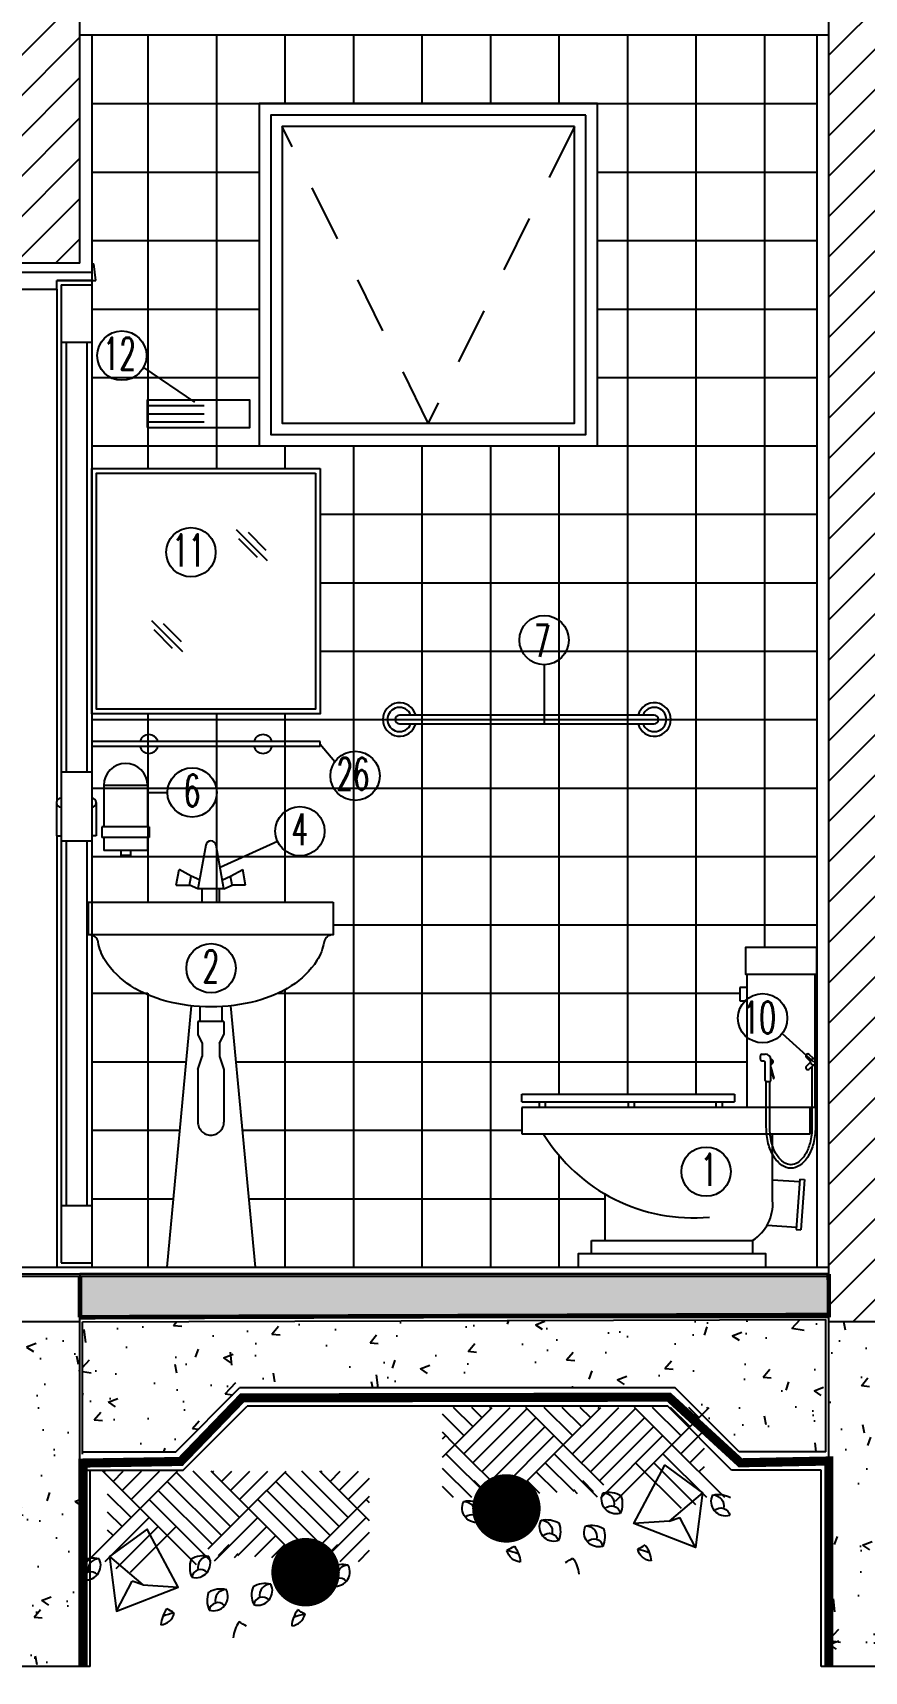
# Model space of a CAD drawing. Extents: x 417610.1 to 417639, y 43413.5 to 43433.4.
# Drawn here: x 417627.367 to 417629.188, y 43422.541 to 43426.132 of the extents above; entities that cross this region are included whole.
import ezdxf

# ---------------------------------------------------------------- set-up
doc = ezdxf.new("R2010")
doc.units = 0
doc.header["$MEASUREMENT"] = 0
doc.linetypes.add('HIDDEN2', pattern=[0.1875, 0.125, -0.0625])
doc.layers.get('0').update_dxf_attribs({"linetype": 'CONTINUOUS'})
for name, color, linetype in [('2', 2, 'CONTINUOUS'), ('DIM-OUT', 4, 'CONTINUOUS'), ('DW', 7, 'CONTINUOUS'), ('FIX', 3, 'CONTINUOUS'), ('gravel', 11, 'CONTINUOUS'), ('Hatch', 11, 'CONTINUOUS'), ('Plaster', 7, 'CONTINUOUS'), ('SANI', 2, 'CONTINUOUS'), ('Tile', 5, 'CONTINUOUS'), ('TXT', 2, 'CONTINUOUS'), ('WALL', 6, 'CONTINUOUS'), ('WallPartition', 2, 'CONTINUOUS'), ('Windows', 9, 'CONTINUOUS')]:
    doc.layers.add(name, color=color, linetype=linetype)
doc.styles.add('ROMANS', font='ROMANS.shx', dxfattribs={"width": 0.6})
pattern_1 = [(50, (-177.4612, -96.84922), (0.21517805478, -0.018825640495), [0.0225, -0.2475]), (355, (-177.4612, -96.84922), (-0.04162540008, 0.22565764011), [0.018, -0.198]), (100.4514, (-177.44326, -96.8508), (0.17355281451, 0.20683186262), [0.019122057, -0.2103426336]), (46.1842, (-177.4612, -96.78922), (0.32017231459, -0.0496557043), [0.03375, -0.37125]), (96.6356, (-177.4345, -96.79336), (0.28039881166, 0.29223536127), [0.0286830864, -0.3155139]), (351.1842, (-177.4612, -96.78922), (0.28039858354, 0.29223558028), [0.027, -0.297]), (21, (-177.4312, -96.80422), (0.179072115636, -0.1207856672), [0.0225, -0.2475]), (326, (-177.4312, -96.80422), (0.07299459958, 0.21754501351), [0.018, -0.198]), (71.4514, (-177.41627, -96.81429), (0.25206678857, 0.09675914901), [0.019122057, -0.2103426336]), (37.5, (-177.46119, -96.84922), (0.003647956595, 0.09986815615), [0, -0.1956, 0, -0.201, 0, -0.19875]), (7.5, (-177.46119, -96.84922), (0.078920861233, 0.118323513565), [0, -0.1146, 0, -0.1911, 0, -0.07575]), (327.5, (-177.52809, -96.84922), (0.160146730852, -0.00676646152), [0, -0.075, 0, -0.234, 0, -0.3105]), (317.5, (-177.5581, -96.84922), (0.174955850803, 0.0300314947), [0, -0.0975, 0, -0.1554, 0, -0.2205])]

# ---------------------------------------------------------------- blocks, each defined once
blk = doc.blocks.new('A$C753C42D5')
at = {"layer": 'SANI', "linetype": 'Continuous'}
for p, q in [((0.2568, 0.9248), (0.2394, 0.8287)), ((0.2968, 0.8287), (0.2793, 0.9248)), ((0.1923, 0.8373), (0.1985, 0.8714)), ((0.225, 0.8568), (0.1985, 0.8714)), ((0.3112, 0.8568), (0.3377, 0.8714)), ((0.3439, 0.8373), (0.3377, 0.8714)), ((0.1923, 0.8373), (0.2215, 0.8373)), ((0.2215, 0.8373), (0.225, 0.8568)), ((0.2394, 0.8287), (0.2215, 0.8373)), ((0.2429, 0.8483), (0.225, 0.8568)), ((0.2968, 0.8287), (0.2394, 0.8287)), ((0.2489, 0.8), (0.2489, 0.8287)), ((0.2872, 0.8), (0.2872, 0.8287)), ((0.2933, 0.8483), (0.3112, 0.8568)), ((0.2968, 0.8287), (0.3147, 0.8373)), ((0.3147, 0.8373), (0.3112, 0.8568)), ((0.3439, 0.8373), (0.3147, 0.8373)), ((0.2252, 0.5724), (0.1713, 0)), ((0.3109, 0.5724), (0.3648, 0))]:
    blk.add_line(p, q, dxfattribs=at)
at = {"layer": 'SANI', "linetype": 'HIDDEN2'}
for p, q in [((0.2441, 0.57), (0.2441, 0.5382)), ((0.292, 0.57), (0.292, 0.5382)), ((0.2968, 0.5382), (0.2394, 0.5382)), ((0.2394, 0.5382), (0.2394, 0.5094)), ((0.2394, 0.5094), (0.2489, 0.4903)), ((0.2872, 0.4903), (0.2968, 0.5094)), ((0.2968, 0.5382), (0.2968, 0.5094)), ((0.2489, 0.4903), (0.2489, 0.4616)), ((0.2872, 0.4903), (0.2872, 0.4616)), ((0.2394, 0.4328), (0.2489, 0.4616)), ((0.2394, 0.4328), (0.2394, 0.3179)), ((0.2872, 0.4616), (0.2968, 0.4328)), ((0.2968, 0.4328), (0.2968, 0.3179))]:
    blk.add_line(p, q, dxfattribs=at)
at = {"layer": 'SANI', "linetype": 'Continuous'}
blk.add_lwpolyline([(0.5362, 0.8), (0.5362, 0.789), (0.5362, 0.7282), (0, 0.7282), (0, 0.789), (0, 0.8)], close=True, dxfattribs=at)
for points in [[(0.517, 0.7282, -0.000994), (0.517, 0.7278, -0.145509)], [(0.5158, 0.7124, -0.107261), (0.5003, 0.6716, -0.107169), (0.4442, 0.6162, -0.077294), (0.3677, 0.5829, -0.06439), (0.2685, 0.57, -0.06439), (0.1694, 0.5829, -0.077294), (0.0929, 0.6162, -0.107169), (0.0368, 0.6716, -0.107938), (0.0212, 0.7126, -0.000994)]]:
    blk.add_lwpolyline(points, format="xyb", dxfattribs=at)
for centre, radius, start, end in [((0.2681, 0.9226), 0.0115, 9.5273, 170.4727), ((0.0024, 0.709), 0.0191, 10.8078, 88.4915), ((0.5347, 0.709), 0.0191, 89.1936, 170.0196)]:
    blk.add_arc(centre, radius, start, end, dxfattribs=at)
at = {"layer": 'SANI', "linetype": 'HIDDEN2'}
blk.add_arc((0.2681, 0.3179), 0.0287, 180, 0, dxfattribs=at)
blk = doc.blocks.new('A$C03B742BD')
at = {"layer": 'SANI'}
for p, q in [((0, 0.238), (0, 0.247)), ((0.003, 0.25), (0.01, 0.25)), ((0.003, 0.235), (0.007, 0.235)), ((0.01, 0.192), (0.01, 0.232)), ((0.0225, 0.192), (0.0225, 0.2375)), ((0.0225, 0.221), (0.0291, 0.197)), ((0.0225, 0.2172), (0.0282, 0.1967)), ((0.1091, 0.234), (0.1003, 0.2428)), ((0.1091, 0.2324), (0.1003, 0.2237)), ((0.1155, 0.2404), (0.1067, 0.2492)), ((0.1155, 0.2261), (0.1067, 0.2173)), ((0.012, 0.19), (0.0205, 0.19))]:
    blk.add_line(p, q, dxfattribs=at)
for points in [[(0.12, 0.2271), (0.12, 0.09, -0.060702), (0.1156, 0.0539, -0.074102), (0.1043, 0.0264, -0.106911), (0.0852, 0.0059, -0.152771), (0.0663, 0, -0.152771), (0.0473, 0.0059, -0.106911), (0.0282, 0.0264, -0.074102), (0.0169, 0.0539, -0.060702), (0.0125, 0.09), (0.0125, 0.19)], [(0.1125, 0.2231), (0.1125, 0.09, -0.060702), (0.1083, 0.0557, -0.074102), (0.0978, 0.0302, -0.106911), (0.0809, 0.0121, -0.152771), (0.0663, 0.0075, -0.152771), (0.0516, 0.0121, -0.106911), (0.0347, 0.0302, -0.074102), (0.0242, 0.0557, -0.060702), (0.02, 0.09), (0.02, 0.19)], [(0.0225, 0.2283, 0.064258), (0.0248, 0.2292, 0.106392), (0.0269, 0.2311, 0.159292), (0.0277, 0.2335, 0.159292), (0.0269, 0.236, 0.106392), (0.0248, 0.2379, 0.066222), (0.0224, 0.2388, 0.057624)], [(0.0225, 0.2303, 0.046557), (0.0238, 0.2309, 0.106392), (0.0253, 0.2323, 0.159292), (0.0257, 0.2335, 0.159292), (0.0253, 0.2348, 0.106392), (0.0238, 0.2362, 0.046557), (0.0225, 0.2367, 0.057624)]]:
    blk.add_lwpolyline(points, format="xyb", dxfattribs=at)
blk.add_circle((0.1163, 0.2332), 0.0072, dxfattribs=at)
for centre, radius, start, end in [((0.003, 0.247), 0.003, 90, 180), ((0.003, 0.238), 0.003, 180, 270), ((0.007, 0.232), 0.003, 0, 90), ((0.01, 0.2375), 0.0125, 0, 90), ((0.1035, 0.246), 0.0045, 45, 225), ((0.1035, 0.2205), 0.0045, 135, 315), ((0.012, 0.192), 0.002, 180, 270), ((0.0205, 0.192), 0.002, 270, 0), ((0.0286, 0.1968), 0.0005, 194.5389, 16.2381)]:
    blk.add_arc(centre, radius, start, end, dxfattribs=at)
blk = doc.blocks.new('COMP')
at = {"layer": 'FIX'}
for p, q in [((-0.0575, 0.6125), (-0.0575, 0.5833)), ((-0.0411, 0.6125), (-0.0575, 0.6125)), ((-0.0411, 0.35), (-0.0411, 0.6416)), ((0.1079, 0.35), (0.1079, 0.6416)), ((-0.0575, 0.5833), (-0.0411, 0.5833)), ((-0.5343, 0.3618), (-0.5343, 0.3792)), ((-0.5343, 0.3792), (-0.0685, 0.3792)), ((-0.5343, 0.3618), (-0.0685, 0.3618)), ((-0.4959, 0.35), (-0.4959, 0.3618)), ((-0.4825, 0.35), (-0.4825, 0.3618)), ((-0.301, 0.35), (-0.301, 0.3618)), ((-0.2876, 0.35), (-0.2876, 0.3618)), ((-0.1087, 0.35), (-0.1087, 0.3618)), ((-0.0953, 0.35), (-0.0953, 0.3618)), ((-0.0685, 0.3792), (-0.0685, 0.3618)), ((-0.5343, 0.35), (-0.5343, 0.2917)), ((0.1079, 0.35), (-0.5343, 0.35)), ((0.0971, 0.2917), (0.0971, 0.35)), ((-0.5343, 0.2917), (0.0971, 0.2917)), ((0.0146, 0.1458), (0.0146, 0.2917)), ((0.0146, 0.1914), (0.0738, 0.1873)), ((0.0741, 0.1923), (0.0665, 0.0825)), ((0.0741, 0.1923), (0.0841, 0.1916)), ((0.0841, 0.1916), (0.0765, 0.0818)), ((-0.3528, 0.1603), (-0.3528, 0.0583)), ((0.0027, 0.092), (0.0669, 0.0875)), ((0.0665, 0.0825), (0.0765, 0.0818)), ((-0.382, 0.0583), (-0.0292, 0.0583)), ((-0.382, 0.0292), (-0.382, 0.0583)), ((-0.0292, 0.0583), (-0.0292, 0.0292))]:
    blk.add_line(p, q, dxfattribs=at)
for points in [[(0.1117, 0.6416), (0.1117, 0.7), (-0.0449, 0.7), (-0.0449, 0.6416)], [(0, 0), (0, 0.0292), (-0.4111, 0.0292), (-0.4111, 0)]]:
    blk.add_lwpolyline(points, close=True, dxfattribs=at)
for centre, radius, start, end in [((-0.1594, 0.4916), 0.3837, 211.4114, 275.3446), ((-0.0802, 0.1385), 0.0951, 302.4712, 4.3987)]:
    blk.add_arc(centre, radius, start, end, dxfattribs=at)
blk = doc.blocks.new('A$C22107CF4')
for p, q in [((0.1286, 0.2837), (0.0467, 0.3655)), ((0.0494, 0.3629), (0.052, 0.3655)), ((0.0692, 0.3431), (0.0916, 0.3655)), ((0.089, 0.3233), (0.1312, 0.3655)), ((0.1088, 0.3035), (0.1708, 0.3655)), ((0.1286, 0.2837), (0.2104, 0.3655)), ((0.3266, 0.2441), (0.2078, 0.3629)), ((0.3464, 0.2639), (0.2447, 0.3655)), ((0.3662, 0.2837), (0.2843, 0.3655)), ((0.287, 0.3629), (0.2896, 0.3655)), ((0.3068, 0.3431), (0.3292, 0.3655)), ((0.3266, 0.3233), (0.3688, 0.3655)), ((0.3464, 0.3035), (0.4084, 0.3655)), ((0.3662, 0.2837), (0.448, 0.3655)), ((0.5642, 0.2441), (0.4454, 0.3629)), ((0.584, 0.2639), (0.4823, 0.3655)), ((0.6038, 0.2837), (0.5219, 0.3655)), ((0.5246, 0.3629), (0.5272, 0.3655)), ((0.5444, 0.3431), (0.5668, 0.3655)), ((0.5642, 0.3233), (0.6064, 0.3655)), ((0.287, 0.2045), (0.1682, 0.3233)), ((0.3068, 0.2243), (0.188, 0.3431)), ((0.5246, 0.2045), (0.4058, 0.3233)), ((0.5444, 0.2243), (0.4256, 0.3431)), ((0.584, 0.3035), (0.6308, 0.3504)), ((0.1088, 0.2639), (0.0574, 0.3153)), ((0.2844, 0.1675), (0.1484, 0.3035)), ((0.5048, 0.1847), (0.386, 0.3035)), ((0.6038, 0.2837), (0.6308, 0.3108)), ((0.6308, 0.2962), (0.6236, 0.3035)), ((0.0126, 0.1677), (0.1286, 0.2837)), ((0.0522, 0.1677), (0.1484, 0.2639)), ((0.089, 0.2441), (0.0574, 0.2757)), ((0.2522, 0.1601), (0.1286, 0.2837)), ((0.2775, 0.195), (0.3662, 0.2837)), ((0.2911, 0.169), (0.386, 0.2639)), ((0.4822, 0.1677), (0.3662, 0.2837)), ((0.4877, 0.1677), (0.6038, 0.2837)), ((0.5273, 0.1677), (0.6236, 0.2639)), ((0.6308, 0.2566), (0.6038, 0.2837)), ((0.0692, 0.2243), (0.0574, 0.2361)), ((0.0761, 0.152), (0.1682, 0.2441)), ((0.1077, 0.144), (0.2078, 0.2441)), ((0.3425, 0.1808), (0.4058, 0.2441)), ((0.3799, 0.1786), (0.4256, 0.2243)), ((0.5669, 0.1677), (0.6308, 0.2316)), ((0.2998, 0.1806), (0.3237, 0.2045)), ((0.335, 0.1762), (0.3435, 0.1847)), ((0.4173, 0.1764), (0.4454, 0.2045)), ((0.4547, 0.1742), (0.4652, 0.1847)), ((0.4927, 0.1359), (0.5613, 0.2045)), ((0.6065, 0.1677), (0.6308, 0.192))]:
    blk.add_line(p, q)
for points in [[(0.0766, 0.0585), (0.2116, 0.111), (0.1441, 0.2385), (0.0616, 0.1785), (0.0766, 0.0585), (0.1112, 0.1244)], [(0.1343, 0.1163), (0.2116, 0.111), (0.1441, 0.2385), (0.0616, 0.1785), (0.1343, 0.1163), (0.1112, 0.1244)]]:
    blk.add_lwpolyline(points)
for centre, radius, start, end in [((0.2666, 0.1288), 0.0509, 76.0322, 121.1405), ((0.0263, 0.124), 0.0509, 76.0322, 121.1405), ((0.0105, 0.1589), 0.0317, 253.7091, 27.4015), ((0.0207, 0.1257), 0.0193, 42.46, 171.8043), ((0.0385, 0.1494), 0.024, 89.5708, 192.7334), ((0.2876, 0.1547), 0.0506, 159.5756, 205.1522), ((0.2507, 0.1636), 0.0317, 253.7091, 27.4015), ((0.261, 0.1305), 0.0193, 42.46, 171.8043), ((0.2787, 0.1542), 0.024, 89.5708, 192.7334), ((0.5929, 0.1359), 0.0506, 159.5756, 205.1522), ((0.5718, 0.1099), 0.0509, 76.0322, 121.1405), ((0.556, 0.1448), 0.0317, 253.7091, 27.4015), ((0.5839, 0.1354), 0.024, 89.5708, 192.7334), ((0.4233, 0.0945), 0.0506, 159.5756, 205.1522), ((0.4022, 0.0685), 0.0509, 76.0322, 121.1405), ((0.3864, 0.1034), 0.0317, 253.7091, 27.4015), ((0.4143, 0.0939), 0.024, 89.5708, 192.7334), ((0.5662, 0.1116), 0.0193, 42.46, 171.8043), ((0.3258, 0.0823), 0.0506, 159.5756, 205.1522), ((0.3047, 0.0563), 0.0509, 76.0322, 121.1405), ((0.2889, 0.0912), 0.0317, 253.7091, 27.4015), ((0.2991, 0.058), 0.0193, 42.46, 171.8043), ((0.3168, 0.0818), 0.024, 89.5708, 192.7334), ((0.3966, 0.0702), 0.0193, 42.46, 171.8043), ((0.2409, 0.024), 0.0669, 143.5113, 175.9191), ((0.1707, 0.0622), 0.0336, 275.8828, 346.643), ((0.1707, 0.0622), 0.0336, 275.8828, 346.643), ((0.2198, -0.0514), 0.1071, 98.8765, 112.9463), ((-0.5126, -1.1654), 1.4144, 59.5906, 60.3518), ((0.5272, 0.0216), 0.0669, 143.5113, 175.9191), ((0.457, 0.0598), 0.0336, 275.8828, 346.643), ((0.457, 0.0598), 0.0336, 275.8828, 346.643), ((0.5062, -0.0538), 0.1071, 98.8765, 112.9463), ((-0.2263, -1.1678), 1.4144, 59.5906, 60.3518), ((0.3991, -0.0048), 0.0669, 143.5113, 175.9191), ((-0.3544, -1.1942), 1.4144, 59.5906, 60.3518)]:
    blk.add_arc(centre, radius, start, end)
at = {"layer": 'Hatch', "const_width": 0.075}
blk.add_lwpolyline([(0.4534, 0.144, 1), (0.5284, 0.144, 1)], format="xyb", close=True, dxfattribs=at)

msp = doc.modelspace()

# ---------------------------------------------------------------- hatches: boundary and pattern name
at = {"layer": 'Hatch'}
h = msp.add_hatch(dxfattribs=at)
h.set_pattern_fill('ANSI31', color=256, scale=0.5, style=0)
h.set_pattern_definition([(45, (-177.461194, -96.84922), (-0.044194173824, 0.044194173824), [])])
h.paths.add_polyline_path([(417632.2957, 43426.4268), (417632.2754, 43426.4268), (417632.2754, 43426.4639), (417632.1724, 43426.3912), (417632.1724, 43426.4268), (417632.1457, 43426.4268), (417632.1457, 43423.311), (417632.2957, 43423.311)])
h.paths.add_polyline_path([(417631.1457, 43426.4268), (417631.138, 43426.4268), (417631.138, 43426.4639), (417631.0457, 43426.3987), (417631.0457, 43423.3118), (417631.1457, 43423.3118), (417631.1457, 43423.3168), (417631.1401, 43423.3168), (417631.1401, 43423.4118), (417631.1457, 43423.4118)])
h.paths.add_polyline_path([(417629.2607, 43426.4268), (417629.2405, 43426.4268), (417629.2405, 43426.4639), (417629.1375, 43426.3912), (417629.1375, 43426.4268), (417629.1107, 43426.4268), (417629.1107, 43423.4118), (417629.1107, 43423.4118), (417629.1107, 43423.3168), (417629.1107, 43423.3168), (417629.1107, 43423.3068), (417629.2607, 43423.3068), (417629.2607, 43423.3168), (417629.2607, 43423.4068)])
h.paths.add_polyline_path([(417627.4707, 43426.4268), (417627.4575, 43426.4268), (417627.4575, 43426.4639), (417627.3546, 43426.3912), (417627.3546, 43426.4268), (417627.3207, 43426.4268), (417627.3207, 43425.6268), (417627.4707, 43425.6268)])
at = {"layer": 'Windows'}
h = msp.add_hatch(dxfattribs=at)
h.set_pattern_fill('AR-SAND', color=256, scale=0.05, style=0)
h.set_pattern_definition([(37.5, (-177.46119, -96.84922), (-0.003149667905, 0.09634118845), [0, -0.076, 0, -0.085, 0, -0.08125]), (7.5, (-177.4612, -96.84922), (0.088488835263, 0.14110730326), [0, -0.041, 0, -0.0685, 0, -0.02625]), (327.5, (-177.52269, -96.84922), (0.155707093088, 0.000282952677), [0, -0.025, 0, -0.09, 0, -0.1175]), (317.5, (-177.5227, -96.84922), (0.15030633023, 0.043883778247), [0, -0.0125, 0, -0.059, 0, -0.0675])])
h.paths.add_polyline_path([(417632.1456, 43423.4118), (417631.1401, 43423.4118), (417631.1401, 43423.3168), (417632.1456, 43423.3168)])
h.paths.add_polyline_path([(417631.0456, 43423.4068), (417629.2663, 43423.4068), (417629.2663, 43423.3068), (417631.0456, 43423.3068)])
h.paths.add_polyline_path([(417629.1107, 43423.4118), (417627.4707, 43423.4118), (417627.4707, 43423.3168), (417629.1107, 43423.3168)])
h.paths.add_polyline_path([(417627.3207, 43423.4068), (417625.5763, 43423.4068), (417625.5763, 43423.3068), (417627.3207, 43423.3068)])
h = msp.add_hatch(dxfattribs=at)
h.set_pattern_fill('AR-CONC', color=256, scale=0.03, style=0)
h.set_pattern_definition(pattern_1)
h.paths.add_polyline_path([(417632.5697, 43423.0868), (417632.7097, 43423.2268), (417633.5778, 43423.2268), (417633.5778, 43423.2924), (417633.5944, 43423.2924), (417633.5553, 43423.3249), (417633.5778, 43423.3249), (417633.5778, 43423.3768), (417632.3021, 43423.3768), (417632.3021, 43423.0868)])
h.paths.add_polyline_path([(417631.312, 43423.0376), (417631.3278, 43423.0218), (417631.3498, 43423.0218), (417631.4898, 43423.1618), (417631.7947, 43423.1618), (417631.9347, 43423.0218), (417632.1393, 43423.0218), (417632.1393, 43423.3118), (417631.1457, 43423.3068), (417631.1457, 43423.0218), (417631.2962, 43423.0218)])
h.paths.add_polyline_path([(417631.1401, 43423.3118), (417631.0457, 43423.3118), (417631.0457, 43423.0218), (417631.0457, 43422.5511), (417631.1401, 43422.5511)])
h.paths.add_polyline_path([(417631.0393, 43423.3118), (417629.2663, 43423.3068), (417629.2663, 43423.0218), (417629.4704, 43423.0218), (417629.6104, 43423.1618), (417630.6947, 43423.1618), (417630.8347, 43423.0218), (417631.0393, 43423.0218)])
h.paths.add_polyline_path([(417629.2607, 43423.3068), (417629.1107, 43423.3068), (417629.1107, 43423.0218), (417629.1107, 43422.5511), (417629.2607, 43422.5511)])
h = msp.add_hatch(dxfattribs=at)
h.set_pattern_fill('AR-CONC', color=256, scale=0.03, style=0)
h.set_pattern_definition(pattern_1)
h.paths.add_polyline_path([(417629.1043, 43423.3118), (417627.4763, 43423.3068), (417627.4763, 43423.0218), (417627.6804, 43423.0218), (417627.8204, 43423.1618), (417628.7744, 43423.1618), (417628.9144, 43423.0218), (417629.1043, 43423.0218)])
h.paths.add_polyline_path([(417627.4707, 43423.3068), (417627.3207, 43423.3068), (417627.3207, 43422.5511), (417627.4707, 43422.5511)])
h.paths.add_polyline_path([(417627.3143, 43423.3118), (417626.0957, 43423.3083), (417626.0957, 43423.1618), (417626.9697, 43423.1618), (417627.1097, 43423.0218), (417627.3143, 43423.0218)])
h.paths.add_polyline_path([(417626.0957, 43423.3083), (417625.5763, 43423.3068), (417625.5763, 43423.0218), (417625.7804, 43423.0218), (417625.9204, 43423.1618), (417626.0957, 43423.1618)])
h.paths.add_polyline_path([(417625.5707, 43423.3068), (417625.4207, 43423.3068), (417625.4207, 43422.8921), (417625.4207, 43422.5511), (417625.5707, 43422.5511)])

# ---------------------------------------------------------------- linework, layer by layer
at = {"layer": '2'}
for p, q in [((417629.1107, 43422.5511), (417629.1107, 43423.4268)), ((417629.1107, 43423.0218), (417629.1107, 43423.3768)), ((417627.4721, 43423.3068), (417627.3221, 43423.3068)), ((417627.4707, 43422.5511), (417627.4707, 43423.3168)), ((417627.4763, 43423.3068), (417629.1043, 43423.3118)), ((417627.4763, 43423.0168), (417627.4763, 43423.3068)), ((417629.1043, 43423.0218), (417629.1043, 43423.3118)), ((417629.2607, 43423.3068), (417629.1107, 43423.3068)), ((417627.6804, 43423.0218), (417627.8204, 43423.1618)), ((417628.7744, 43423.1618), (417627.8204, 43423.1618)), ((417628.9144, 43423.0218), (417628.7744, 43423.1618)), ((417627.697, 43422.9818), (417627.837, 43423.1218)), ((417628.7579, 43423.1218), (417627.837, 43423.1218)), ((417628.8979, 43422.9818), (417628.7579, 43423.1218)), ((417627.4763, 43423.0218), (417627.6804, 43423.0218)), ((417629.1043, 43423.0218), (417628.9144, 43423.0218)), ((417627.4707, 43422.5825), (417627.4707, 43422.9768)), ((417627.4871, 43422.9818), (417627.697, 43422.9818)), ((417627.4931, 43422.5511), (417627.4931, 43422.9818)), ((417629.0936, 43422.9818), (417628.8979, 43422.9818)), ((417629.0936, 43422.5511), (417629.0936, 43422.9818)), ((417627.4931, 43422.5511), (417627.3036, 43422.5511)), ((417629.2831, 43422.5511), (417629.0936, 43422.5511))]:
    msp.add_line(p, q, dxfattribs=at)
at = {"layer": 'DIM-OUT', "color": 7, "linetype": 'HIDDEN2'}
msp.add_lwpolyline([(417628.5538, 43425.9264), (417628.2336, 43425.2764), (417627.9134, 43425.9264)], dxfattribs=at)
at = {"layer": 'DW'}
for p, q in [((417627.6098, 43425.3981), (417627.7218, 43425.3224)), ((417628.4872, 43424.747), (417628.4872, 43424.6172)), ((417627.9967, 43424.5731), (417628.0292, 43424.5344)), ((417627.6186, 43424.4669), (417627.6625, 43424.4669)), ((417627.7775, 43424.3035), (417627.9033, 43424.3599)), ((417629.0082, 43423.9387), (417629.0775, 43423.8768))]:
    msp.add_line(p, q, dxfattribs=at)
at = {"layer": 'FIX'}
for p, q in [((417627.8814, 43424.9748), (417627.8137, 43425.0424)), ((417627.8593, 43424.9821), (417627.8187, 43425.0227)), ((417627.8789, 43424.9969), (417627.8396, 43425.0363)), ((417627.6958, 43424.775), (417627.6281, 43424.8427)), ((417627.6933, 43424.7972), (417627.654, 43424.8365)), ((417627.6736, 43424.7824), (417627.633, 43424.823))]:
    msp.add_line(p, q, dxfattribs=at)
at = {"layer": 'FIX', "color": 2}
for p, q in [((417627.9967, 43424.5785), (417627.4967, 43424.5785)), ((417627.9967, 43424.5677), (417627.4967, 43424.5677)), ((417627.9967, 43424.5677), (417627.9967, 43424.5785))]:
    msp.add_line(p, q, dxfattribs=at)
at = {"layer": 'FIX'}
for points in [[(417628.6038, 43425.9764), (417627.8634, 43425.9764), (417627.8634, 43425.2264), (417628.6038, 43425.2264)], [(417628.5788, 43425.9514), (417627.8884, 43425.9514), (417627.8884, 43425.2514), (417628.5788, 43425.2514)], [(417628.5538, 43425.9264), (417627.9134, 43425.9264), (417627.9134, 43425.2764), (417628.5538, 43425.2764)]]:
    msp.add_lwpolyline(points, close=True, dxfattribs=at)
at = {"layer": 'FIX', "color": 2}
for points in [[(417627.9967, 43425.1768), (417627.9967, 43424.6391), (417627.4967, 43424.6391), (417627.4967, 43425.1768)], [(417627.9867, 43425.1668), (417627.9867, 43424.6491), (417627.5067, 43424.6491), (417627.5067, 43425.1668)]]:
    msp.add_lwpolyline(points, close=True, dxfattribs=at)
at = {"layer": 'FIX'}
msp.add_lwpolyline([(417628.1707, 43424.6363, 1), (417628.1707, 43424.6172), (417628.7283, 43424.6172, 1), (417628.7283, 43424.6363)], format="xyb", close=True, dxfattribs=at)
at = {"layer": 'FIX', "color": 2}
for centre in [(417627.5625, 43425.4242), (417627.7139, 43424.9933), (417628.4872, 43424.8009), (417628.0733, 43424.5034), (417627.7164, 43424.4669), (417627.9525, 43424.382), (417627.7578, 43424.0816), (417628.9658, 43423.9721), (417628.8419, 43423.6359)]:
    msp.add_circle(centre, 0.054, dxfattribs=at)
at = {"layer": 'FIX'}
for centre, radius, start, end in [((417628.1707, 43424.6268), 0.0366, 15.0689, 344.931), ((417628.7283, 43424.6268), 0.0366, 195.069, 164.9311), ((417628.1707, 43424.6268), 0.0266, 20.9518, 339.0482), ((417628.7283, 43424.6268), 0.0266, 200.9518, 159.0482)]:
    msp.add_arc(centre, radius, start, end, dxfattribs=at)
at = {"layer": 'FIX', "color": 2}
for centre, start, end in [((417627.6217, 43424.5731), 15.2023, 164.7977), ((417627.8717, 43424.5731), 15.2023, 164.7977), ((417627.6217, 43424.5731), 195.2023, 344.7977), ((417627.8717, 43424.5731), 195.2023, 344.7977)]:
    msp.add_arc(centre, 0.0206, start, end, dxfattribs=at)
at = {"layer": 'Hatch', "linetype": 'HIDDEN2'}
for p, q in [((417627.6181, 43425.3148), (417627.8431, 43425.3148)), ((417627.6181, 43425.2968), (417627.8431, 43425.2968)), ((417627.6181, 43425.2788), (417627.8431, 43425.2788))]:
    msp.add_line(p, q, dxfattribs=at)
at = {"layer": 'Plaster'}
for p, q in [((417629.1107, 43426.1268), (417627.4707, 43426.1268)), ((417627.4967, 43426.1268), (417627.4967, 43423.4268)), ((417629.0847, 43426.1268), (417629.0847, 43423.4268)), ((417627.4967, 43425.5885), (417627.4202, 43425.5885)), ((417625.5707, 43423.4267), (417629.1107, 43423.4267)), ((417625.5707, 43423.4118), (417629.1107, 43423.4118)), ((417625.5707, 43423.4068), (417629.1107, 43423.4068))]:
    msp.add_line(p, q, dxfattribs=at)
at = {"layer": 'SANI'}
for p, q in [((417627.6186, 43424.4824), (417627.5227, 43424.4824)), ((417627.5227, 43424.4824), (417627.5227, 43424.3914)), ((417627.6186, 43424.4824), (417627.6186, 43424.3914)), ((417627.6225, 43424.3914), (417627.5189, 43424.3914)), ((417627.5189, 43424.3914), (417627.5189, 43424.3684)), ((417627.6225, 43424.3684), (417627.5189, 43424.3684)), ((417627.5227, 43424.3684), (417627.5227, 43424.34)), ((417627.6186, 43424.3684), (417627.6186, 43424.34)), ((417627.6225, 43424.3914), (417627.6225, 43424.3684)), ((417627.6186, 43424.34), (417627.5227, 43424.34)), ((417627.5601, 43424.34), (417627.5601, 43424.3285)), ((417627.5812, 43424.34), (417627.5812, 43424.3285)), ((417627.5812, 43424.3285), (417627.5601, 43424.3285))]:
    msp.add_line(p, q, dxfattribs=at)
msp.add_lwpolyline([(417627.6181, 43425.2668), (417627.8431, 43425.2668), (417627.8431, 43425.3268), (417627.6181, 43425.3268)], close=True, dxfattribs=at)
msp.add_arc((417627.5707, 43424.4824), 0.0479, 0, 180, dxfattribs=at)
at = {"layer": 'Tile'}
for p, q in [((417627.6197, 43426.1268), (417627.6197, 43425.1768)), ((417627.7697, 43426.1268), (417627.7697, 43425.1768)), ((417627.9197, 43426.1268), (417627.9197, 43425.9764)), ((417628.0697, 43426.1268), (417628.0697, 43425.9764)), ((417628.2197, 43426.1268), (417628.2197, 43425.9764)), ((417628.3697, 43426.1268), (417628.3697, 43425.9764)), ((417628.5197, 43426.1268), (417628.5197, 43425.9764)), ((417628.6697, 43426.1268), (417628.6697, 43423.8059)), ((417628.8197, 43426.1268), (417628.8197, 43423.8059)), ((417628.9697, 43426.1268), (417628.9697, 43424.1267)), ((417627.4967, 43425.9764), (417629.0847, 43425.9764)), ((417627.4967, 43425.8264), (417627.8634, 43425.8264)), ((417628.6038, 43425.8264), (417629.0847, 43425.8264)), ((417627.4967, 43425.6764), (417627.8634, 43425.6764)), ((417628.6038, 43425.6764), (417629.0847, 43425.6764)), ((417627.4967, 43425.5264), (417627.8634, 43425.5264)), ((417628.6038, 43425.5264), (417629.0847, 43425.5264)), ((417627.4967, 43425.3765), (417627.8634, 43425.3765)), ((417628.6038, 43425.3765), (417629.0847, 43425.3765)), ((417627.4967, 43425.2265), (417627.8634, 43425.2265)), ((417627.9197, 43425.2264), (417627.9197, 43425.1768)), ((417628.0697, 43425.2264), (417628.0697, 43423.4268)), ((417628.2197, 43425.2264), (417628.2197, 43423.4268)), ((417628.3697, 43425.2264), (417628.3697, 43423.4268)), ((417628.5197, 43425.2264), (417628.5197, 43423.8059)), ((417628.6038, 43425.2265), (417629.0847, 43425.2265)), ((417627.9967, 43425.0765), (417629.0847, 43425.0765)), ((417627.9967, 43424.9265), (417629.0847, 43424.9265)), ((417627.9967, 43424.7766), (417629.0847, 43424.7766)), ((417627.4967, 43424.6266), (417629.0847, 43424.6266)), ((417627.6197, 43424.6391), (417627.6197, 43424.2268)), ((417627.7697, 43424.6391), (417627.7697, 43424.2268)), ((417627.9197, 43424.6391), (417627.9197, 43424.2268)), ((417627.4967, 43424.4766), (417629.0847, 43424.4766)), ((417627.4967, 43424.3266), (417629.0847, 43424.3266)), ((417628.0256, 43424.1766), (417629.0847, 43424.1766)), ((417627.4962, 43424.0267), (417627.6197, 43424.0267)), ((417627.6197, 43424.0267), (417627.6197, 43423.4268)), ((417627.904, 43424.0267), (417628.9155, 43424.0267)), ((417627.9197, 43424.0347), (417627.9197, 43423.4268)), ((417627.4967, 43423.8767), (417627.7031, 43423.8767)), ((417627.8119, 43423.8767), (417628.9319, 43423.8767)), ((417627.4967, 43423.7267), (417627.689, 43423.7267)), ((417627.826, 43423.7267), (417628.4387, 43423.7267)), ((417628.5197, 43423.6718), (417628.5197, 43423.4268)), ((417627.4967, 43423.5767), (417627.6748, 43423.5767)), ((417627.8401, 43423.5767), (417628.6202, 43423.5767))]:
    msp.add_line(p, q, dxfattribs=at)
at = {"layer": 'WALL'}
for p, q in [((417627.4707, 43425.6268), (417627.4707, 43426.4268)), ((417629.1107, 43423.3068), (417629.1107, 43426.4268)), ((417627.4707, 43425.6268), (417627.3207, 43425.6268))]:
    msp.add_line(p, q, dxfattribs=at)
at = {"layer": 'WallPartition', "linetype": 'HIDDEN2'}
for points, const_width in [([(417627.4707, 43423.3168), (417629.1107, 43423.3218), (417629.1106, 43423.4118)], 0.01), ([(417627.4707, 43423.3168), (417627.4707, 43423.4068)], 0.01), ([(417627.4775, 43422.5511), (417627.4775, 43422.9973), (417627.6915, 43423.0008), (417627.8259, 43423.1401), (417628.7605, 43423.1417), (417628.9171, 43422.9979), (417629.1107, 43423.0018), (417629.1107, 43422.5511)], 0.02)]:
    msp.add_lwpolyline(points, dxfattribs=dict(at, const_width=const_width))
at = {"layer": 'Windows'}
for p, q in [((417627.4967, 43425.6254), (417627.5013, 43425.6254)), ((417627.5058, 43425.5885), (417627.5013, 43425.6254)), ((417627.2947, 43425.6071), (417627.4967, 43425.6071)), ((417627.4202, 43425.5698), (417627.4202, 43425.5885)), ((417627.4202, 43425.5885), (417627.5058, 43425.5885)), ((417627.2907, 43425.5698), (417627.4202, 43425.5698)), ((417627.4202, 43425.5698), (417627.4202, 43424.4485)), ((417627.4294, 43425.5791), (417627.4967, 43425.5791)), ((417627.4294, 43425.5791), (417627.4294, 43423.4361)), ((417627.4967, 43425.5791), (417627.4967, 43423.4361)), ((417627.4294, 43425.4538), (417627.4967, 43425.4538)), ((417627.4405, 43425.4538), (417627.4405, 43424.5122)), ((417627.4856, 43425.4538), (417627.4856, 43424.5122)), ((417627.4294, 43424.5122), (417627.4967, 43424.5122)), ((417627.4195, 43424.4447), (417627.4195, 43424.372)), ((417627.5066, 43424.4447), (417627.5066, 43424.372)), ((417627.4195, 43424.372), (417627.4294, 43424.372)), ((417627.4202, 43424.372), (417627.4202, 43423.4267)), ((417627.5066, 43424.372), (417627.4967, 43424.372)), ((417627.4294, 43424.3612), (417627.4967, 43424.3612)), ((417627.4405, 43424.3612), (417627.4405, 43423.5614)), ((417627.4856, 43424.3612), (417627.4856, 43423.5614)), ((417627.4294, 43423.5614), (417627.4967, 43423.5614)), ((417627.4294, 43423.4361), (417627.4967, 43423.4361))]:
    msp.add_line(p, q, dxfattribs=at)
msp.add_lwpolyline([(417629.1107, 43423.4118), (417627.4707, 43423.4118), (417627.4707, 43423.3168), (417629.1107, 43423.3168)], close=True, dxfattribs=at)
for centre, start, end in [((417627.4294, 43424.4447), 90, 270), ((417627.4967, 43424.4447), 270, 90)]:
    msp.add_arc(centre, 0.00989, start, end, dxfattribs=at)

# ---------------------------------------------------------------- block references
at = {"layer": 'gravel', "xscale": -1}
msp.add_blockref('A$C22107CF4', (417628.8955, 43422.7539), dxfattribs=at)
at = {"layer": 'gravel'}
msp.add_blockref('A$C22107CF4', (417627.474, 43422.6141), dxfattribs=at)
at = {"layer": 'SANI'}
msp.add_blockref('A$C03B742BD', (417628.9613, 43423.6435), dxfattribs=at)
at = {"layer": 'WallPartition'}
msp.add_blockref('A$C753C42D5', (417627.4894, 43423.4268), dxfattribs=at)
at = {"layer": 'Windows'}
msp.add_blockref('COMP', (417628.973, 43423.4268), dxfattribs=at)

# ---------------------------------------------------------------- texts
at = {"layer": 'TXT', "style": 'ROMANS', "width": 0.6}
for s, p in [('12', (417627.5211, 43425.3933)), ('11', (417627.6725, 43424.9624)), ('7', (417628.4652, 43424.7642)), ('26', (417628.0327, 43424.4725)), ('6', (417627.6982, 43424.436)), ('4', (417627.9342, 43424.3511)), ('2', (417627.7395, 43424.0507)), ('10', (417628.9226, 43423.9387)), ('1', (417628.83, 43423.6051))]:
    msp.add_text(s, height=0.07, dxfattribs=at).set_placement(p)

doc.saveas('drawing.dxf')
